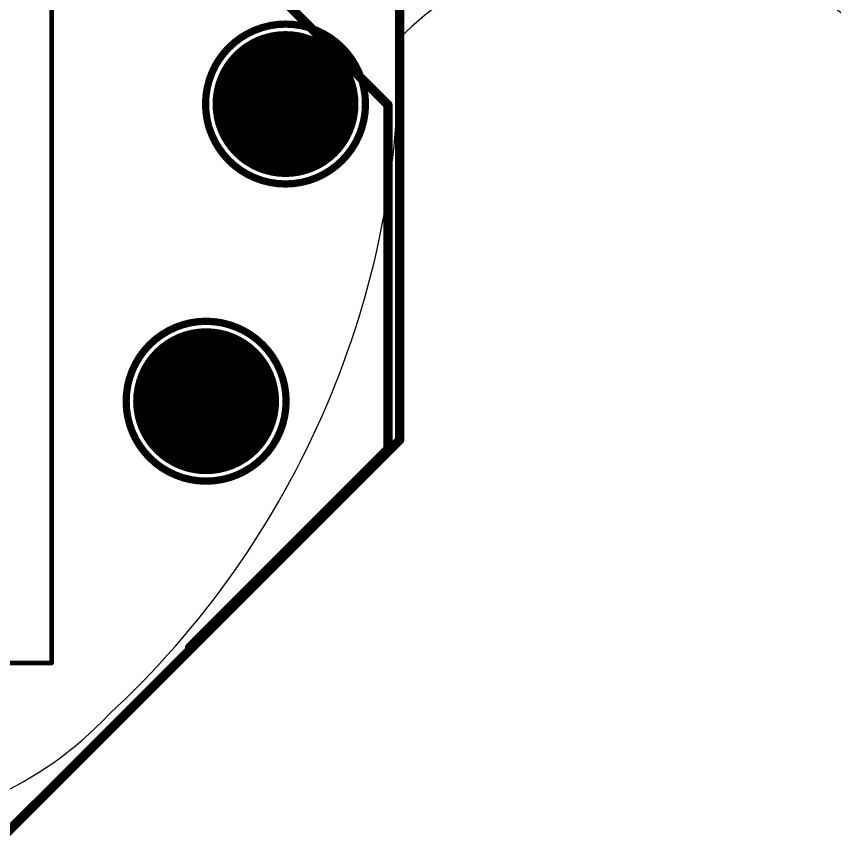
# Model space of a CAD drawing. Extents: x -59 to 59, y -28 to 22.
# Drawn here: x -17 to 5.5, y -28.17 to -5.49 of the extents above; entities that cross this region are included whole.
import ezdxf

# ---------------------------------------------------------------- set-up
doc = ezdxf.new("R2010")
doc.units = 0
for name, color, linetype in [('1', 12, 'CONTINUOUS'), ('16', 5, 'CONTINUOUS'), ('17', 110, 'CONTINUOUS'), ('20', 4, 'CONTINUOUS'), ('21', 40, 'CONTINUOUS'), ('22', 6, 'CONTINUOUS'), ('23', 53, 'CONTINUOUS')]:
    doc.layers.add(name, color=color, linetype=linetype)

# ---------------------------------------------------------------- blocks, each defined once
blk = doc.blocks.new('ROUNDP')
at = {"const_width": 0.5}
blk.add_lwpolyline([(0, -0.25, 1), (0, 0.25, 1), (0, -0.25)], format="xyb", dxfattribs=at)

msp = doc.modelspace()

# ---------------------------------------------------------------- linework, layer by layer
at = {"layer": '1', "const_width": 0.254}
for points in [[(-6.7818, -7.9248), (-10.0838, -4.6228)], [(-6.7818, -17.399), (-6.7818, -7.9248)], [(-12.2428, -22.86), (-6.7818, -17.399)], [(-17.3576, -28.0416), (-12.2014, -22.8854)], [(-12.2014, -22.8854), (-12.2428, -22.86)]]:
    msp.add_lwpolyline(points, dxfattribs=at)
at = {"layer": '1', "const_width": 0.127}
for points in [[(-6.7183, -7.9248, 1), (-6.8453, -7.9248)], [(-6.8267, -7.9697, 1), (-6.7369, -7.8799)], [(-6.8453, -17.399, 1), (-6.7183, -17.399)], [(-6.7369, -17.4439, 1), (-6.8267, -17.3541)], [(-12.2096, -22.8059, 1), (-12.276, -22.9141)], [(-12.2877, -22.8151, 1), (-12.1979, -22.9049)], [(-12.1565, -22.9303, 1), (-12.2463, -22.8405)], [(-12.2346, -22.9395, 1), (-12.1682, -22.8313)]]:
    msp.add_lwpolyline(points, format="xyb", dxfattribs=at)
at = {"layer": '16', "const_width": 0.254}
for points in [[(-6.461, -17.145), (-6.461, 4.953)], [(-17.3576, -28.0416), (-6.461, -17.145)]]:
    msp.add_lwpolyline(points, dxfattribs=at)
at = {"layer": '16', "const_width": 0.127}
for points in [[(-6.5245, -17.145, 1), (-6.3975, -17.145)], [(-6.4161, -17.1899, 1), (-6.5059, -17.1001)]]:
    msp.add_lwpolyline(points, format="xyb", dxfattribs=at)
at = {"layer": '20'}
for centre, radius, start, end in [((0, -12.573), 9.1599, 45, 135), ((-31.3638, -6.4314), 24.8891, 312.7722, 0.7722), ((-21.8739, -17.6911), 10.2021, 271.5946, 316.5946)]:
    msp.add_arc(centre, radius, start, end, dxfattribs=at)
at = {"layer": '21', "const_width": 0.2}
for points in [[(-9.6012, -10.0994, 1), (-9.6012, -5.6994, 1), (-9.6012, -10.0994)], [(-11.7856, -18.2782, 1), (-11.7856, -13.8782, 1), (-11.7856, -18.2782)]]:
    msp.add_lwpolyline(points, format="xyb", dxfattribs=at)
at = {"layer": '22', "const_width": 0.127}
for points in [[(-16.0375, -23.284), (-16.0375, 11.416)], [(-47.5575, -23.284), (-16.0375, -23.284)]]:
    msp.add_lwpolyline(points, dxfattribs=at)
at = {"layer": '22', "const_width": 0.0635}
for points in [[(-16.0693, -23.284, 1), (-16.0058, -23.284)], [(-16.0375, -23.3158, 1), (-16.0375, -23.2523)]]:
    msp.add_lwpolyline(points, format="xyb", dxfattribs=at)
at = {"layer": '23'}
for p in [(-9.6012, -7.8994), (-11.7856, -16.0782)]:
    msp.add_point(p, dxfattribs=at)

# ---------------------------------------------------------------- block references
at = {"layer": '17', "xscale": 4.016, "yscale": 4.016}
for p in [(-9.6012, -7.8994), (-9.6012, -7.8994), (-11.7856, -16.0782), (-11.7856, -16.0782)]:
    msp.add_blockref('ROUNDP', p, dxfattribs=at)

doc.saveas('drawing.dxf')
